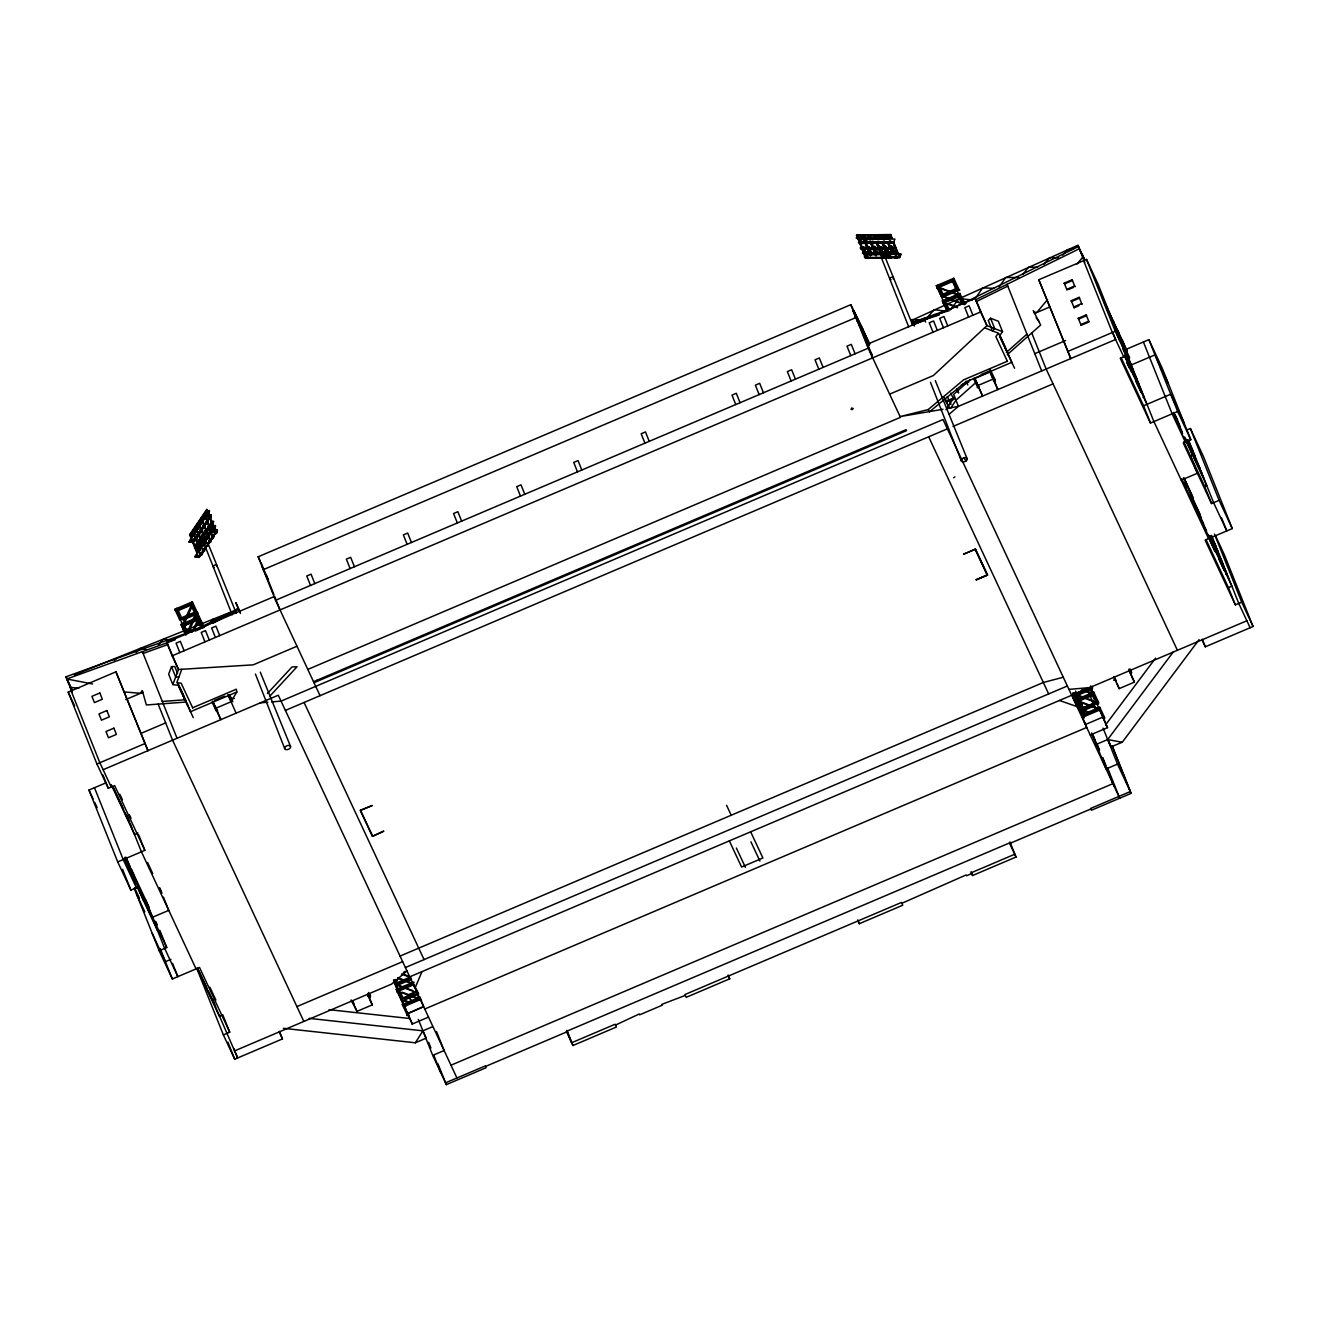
<?xml version="1.0" encoding="UTF-8"?>
<svg xmlns="http://www.w3.org/2000/svg" width="1319" height="1319" viewBox="0 0 1319 1319"><rect width="100%" height="100%" fill="white"/><g stroke="black" fill="none" stroke-linecap="round" stroke-linejoin="round"><path stroke-width="1.5" d="M192.327 601.86L197.339 612.61L196.712 614.126L192.277 604.613L192.327 601.86L174.817 609.296L179.846 620.045M185.056 633.417L180.884 624.448L198.378 617.012L198.345 619.765L202.038 627.696M419.772 999.868L419.805 997.098L402.311 1004.55L407.324 1015.3L408.725 1015.96M959.853 293.428L959.803 296.181L944.322 302.776L942.343 300.88L959.853 293.428L964.865 304.178M1093.731 692.096L1093.682 694.849L1098.133 704.362L1098.743 702.846L1093.731 692.096L1076.238 699.532L1081.25 710.281M1083.954 718.261L1082.289 714.684L1099.782 707.231L1099.749 709.985L1107.515 727.643L1090.269 734.98M745.367 867.275L736.365 848.018M856.41 238.112L859.329 237.041L859.559 239.382L856.41 238.112L858.735 236.167M859.444 239.201L859.361 236.299L860.911 238.97L856.707 238.096L858.24 236.464M857.944 236.348L857.828 238.887M858.224 236.777L856.707 238.096M861.653 241.773L863.038 243.504L858.537 242.63L859.922 241.295M858.883 241.822L861.587 243.735L861.538 241.905M859.427 236.76C857.366 235.293 862.659 240.355 859.675 236.546M864.044 248.368L863.121 246.983L864.654 248.467L863.45 249.637L863.368 246.719L864.918 249.406L861.703 249.456L860.45 247.593L862.741 246.604L860.45 247.593M863.582 249.802L863.335 247.477L861.851 249.324L860.73 248.533L862.263 246.9M863.088 238.821L861.686 237.09L863.533 236.233L861.966 238.03L864.126 236.299M860.73 248.533L862.296 246.735L860.417 248.533M862.774 242.581L861.868 241.591M862.511 253.067L864.39 251.269L862.511 253.067L867.012 253.924L865.544 251.286L865.66 254.336M863.203 236.266L861.653 238.03M863.797 253.973L864.802 251.88L863.929 253.842L862.84 252.242M863.83 241.624L866.946 243.834L868.331 242.498M863.896 236.381L865.742 238.277L864.819 236.892M864.67 236.695L863.945 236.249L865.858 238.772L864.687 239.135L864.918 236.48M864.341 251.418L862.807 253.05M865.759 258.277L864.506 256.43L866.797 255.424L864.769 257.353L868.974 258.227M865.858 238.772L865 236.678L866.154 238.904L862.956 238.953M865.709 247.527L868.71 246.686L870.177 249.324L865.676 248.45L868.001 246.521L865.973 248.45L869.864 249.209L868.463 246.801M865.66 251.929L866.698 252.885L865.775 251.5L865.544 254.155L866.715 253.809L865.297 251.401M864.473 257.37L866.352 255.573L864.769 257.353M866.715 253.809L865.858 251.715L867.012 253.924M869.913 236.76L869.04 238.739L867.918 237.931L869.501 236.15L868.908 238.854L867.622 237.948L869.946 236.002M865.676 248.45L867.539 246.653L865.973 248.45M865.923 241.657L865.083 243.471L868.034 242.498L866.913 241.707L866.946 243.834M870.556 251.319L871.991 252.918L870.458 251.434L871.958 252.803L870.804 254.089L871.134 251.797L872.255 253.858L867.754 252.984L870.705 251.171L873.112 254.369L872.337 254.039M869.056 253.907L870.062 251.814L869.188 253.776L868.1 252.176M869.155 236.183L867.622 237.948M869.864 249.209L869.056 246.95L870.177 249.324M869.848 236.447L872.156 237.882L870.738 237.09M868.067 252.984L869.93 251.039L871.991 252.918M869.617 251.5L867.754 252.984M871.826 238.69L870.771 236.81M871.958 253.726L871.15 251.484L870.919 254.27M871.628 248.368L873.953 246.439L874.645 247.032L871.628 248.368L876.129 249.242L874.332 246.818M872.931 249.291L873.92 247.197L873.063 249.159L871.974 247.56L874.101 246.653M873.326 236.925L873.293 237.865C873.706 234.881 878.256 238.343 876.245 236.052L874.711 238.657M874.579 246.554C877.25 251.154 873.607 243.751 874.662 249.472L875.832 249.126C875.239 246.208 873.442 246.257 871.941 248.368M873.64 237.041L875.618 235.92M872.634 241.575L872.799 243.57L873.854 242.712M876.508 251.237L878.223 253.776L873.722 252.902L876.047 250.973L877.811 253.149L876.756 251.121L873.755 251.962M869.749 242.465L871.183 243.257L872.007 241.459L871.051 243.388L872.914 243.751L874.299 242.399M876.756 254.006L877.086 251.698L877.926 253.644L874.019 252.902L876.195 251.171M873.722 252.902L875.602 251.105L874.019 252.902M875.832 249.126L874.431 246.702L875.865 248.302M877.498 238.607L876.41 237.008M877.926 253.644L877.102 251.385L879.081 254.27L878.306 253.957M880.465 247.164L881.817 249.159L877.3 248.285L879.641 246.356L877.613 248.285L881.504 249.044L879.592 246.521M877.3 248.285L879.179 246.488L877.613 248.285M879.015 236.843L878.965 237.783L880.35 236.431C884.192 238.343 881.521 233.991 879.311 236.958L881.224 236.76L880.4 238.574M882.427 253.924C881.158 248.285 884.241 254.996 881.982 251.698L883.038 251.467L884.752 254.188L879.394 252.819L881.719 250.89L883.598 253.561L879.707 252.819L880.894 251.649M879.658 242.333L878.767 241.361M878.306 241.492L878.47 243.487L879.971 242.317M880.317 246.95L881.537 248.219M881.817 249.159L880.696 246.785L881.504 249.044M879.707 252.819L881.273 251.022L879.394 252.819M883.169 238.525L881.438 236.052M883.895 253.693L882.774 251.319L883.944 252.753M886.005 246.867L883.285 248.203L887.489 249.077L886.352 247.016L886.137 249.489L882.988 248.203L885.214 246.719M883.598 253.561L882.197 251.154L882.559 254.089M885.049 236.76L885.016 237.684L887.934 236.629L888.165 238.97M881.108 242.3L884.142 243.405L885.197 242.548M885.346 236.876L887.341 235.755M886.368 253.644L888 251.682L888.231 254.006L885.115 251.797M887.374 251.55L886.5 253.528L885.412 251.929M881.405 242.3L884.258 243.586L885.643 242.234M884.357 256.397L884.521 258.392L885.89 257.057M885.774 246.538L887.489 249.077M886.582 251.566L887.407 250.808L885.065 252.737M887.242 236.035L889.55 237.618L888.264 236.711M888.066 252.011L886.615 250.973M887.077 256.1L888.462 257.832L891.545 257.914L891.578 256.974M888.083 251.401L889.171 252.984L887.852 251.467M887.802 236.035L889.253 237.634L888.033 236.216L888.05 238.788M889.022 248.12L891.347 246.191L893.227 248.862L892.073 249.225L891.974 246.307L890.407 246.785L893.524 248.994L889.022 248.12L891.199 246.175M890.325 249.027L891.331 246.933L890.457 248.912L889.369 247.312L891.496 246.389M891.166 247.23L890.572 246.356L889.336 248.12M890.028 241.328L890.193 243.323L891.38 242.152M891.149 251.715L893.408 250.874L891.116 252.654L893.293 250.692L894.134 251.302M891.265 256.974L890.374 256.001M887.143 242.218L890.309 243.487L891.693 242.152M892.04 246.785L889.072 247.181M893.227 248.862L891.825 246.455L892.65 247.956M892.65 251.319L894.744 251.731L892.666 250.89L891.43 252.638L893.59 250.923M895.321 253.396L893.804 251.105M893.078 256.958L896.112 258.046L897.167 257.205M894.496 257.733L895.337 255.935L894.364 257.865L897.579 257.815L897.612 256.892M1074.771 697.636L1075.958 700.57M750.923 841.819L759.909 861.076M866.501 338.851L866.418 340.005L862.214 329.486L861.95 330.426M194.074 535.514L194.734 534.047L192.788 532.975L194.635 531.672L192.36 532.975M193.332 536.108L192.244 534.706L192.904 532.48M192.937 535.514L192.145 533.601L192.327 535.415M195.426 531.854L194.915 529.694C194.915 532.662 195.41 526.957 197.718 528.474L194.734 529.644L195.871 532.53L194.849 529.941M196.712 531.606L197.372 530.156L195.525 529.694L195.542 528.589L197.273 527.781M198.427 527.419L197.685 526.067C198.46 523.61 198.295 530.139 197.735 525.226M197.883 525.226L198.575 527.204M198.246 524.929L200.719 524.055C196.943 523.89 197.388 530.436 198.147 524.5L199.416 524.072M196.696 538.35L196.597 535.976L195.773 536.899M196.811 544.071L198.823 544.599L196.547 544.648L198.18 546.28L199.004 543.148L196.449 543.527L198.724 542.224L198.938 544.599L197.322 546.973L196.663 544.087M197.322 546.973L196.877 543.51L199.169 542.917M196.877 546.28L196.383 544.5M197.092 544.137L196.993 543.032L196.465 543.791M201.279 523.214L200.587 521.021L200.818 522.885M200.537 521.846L200.587 521.021M199.35 534.442L199.251 532.085L198.411 533.008M196.943 535.811L197.85 536.833L199.466 534.442L199.697 532.777L197.718 533.206M203.225 521.533L201.279 520.444L203.126 519.158L200.521 521.417M198.18 548.473L198.839 550.617M201.807 539.026L200.818 542.373L199.367 539.389L201.659 539.24L199.087 539.619L201.807 539.026C197.619 538.218 199.136 545.505 199.021 540.609M201.461 540.691L199.449 540.18L201.576 540.691L199.977 543.082L199.004 540.246M198.51 552.397L198.79 551.969M203.39 517.642L203.851 516.075L204.132 519.01M203.917 516.801L205.879 515.267L206.077 517.312L203.983 516.009L205.978 514.938L206.209 517.312L203.818 517.361L205.434 518.994M200.257 530.353L201.708 531.705L202.466 530.024L202.681 528.342L200.719 528.787M201.477 546.709L200.785 544.516L200.999 546.396M202.615 535.811C202.862 533.222 201.51 537.262 204.461 536.272L204.363 533.898L202.087 535.201L202.961 538.663L204.577 536.272L202.45 535.761L203.818 537.954M204.231 516.85L203.703 516.24M200.719 545.357L200.933 544.516M202.335 535.465L204.643 534.822L201.823 535.761L202.961 538.663M201.164 548.49L201.444 548.077M202.78 546.709L201.147 545.077L203.307 542.653M200.702 545.077L201.791 543.791M206.638 512.316L207.726 514.888L208.451 514.278L206.259 512.86L206.423 514.608L206.704 513.009M203.258 527.501L204.56 527.501L205.006 523.775M205.302 531.557L207.314 532.068L207.215 529.694L204.725 531.606L205.83 534.442L207.429 532.068C204.066 529.562 204.478 536.866 205.022 531.854M203.406 527.287L205.203 525.819L205.105 523.445M208.484 514.509L207.182 511.756L209.457 511.145L207.627 515.218L206.407 512.877L209.243 512.827L208.93 510.783C204.692 510.618 208.105 516.867 206.539 512.382M209.111 512.827L207.264 512.366L207.281 511.261L209.457 511.145M205.154 531.557L207.512 530.617L205.088 530.832M204.247 540.098L206.753 538.927L204.033 539.537L205.484 539.158M205.467 531.606L207.215 529.694M205.78 542.29L206.539 540.609L204.33 540.938L204.033 539.537M208.402 519.933L207.413 523.28L206.11 523.297M208.402 517.46L208.979 516.323M208.386 529.315L208.765 529.908C207.479 527.419 207.083 525.143 209.507 529.315L208.682 530.238L207.693 527.336M209.078 516.603L211.089 517.13L211.287 515.68L208.715 516.042L210.991 514.756L210.463 518.812L209.606 519.505L208.682 518.482L208.864 515.877L208.616 517.773M209.457 534.937L206.407 536.421L207.775 538.779L207.034 535.151L209.606 534.723M205.599 547.484L205.253 549.149L203.406 548.704M210.067 525.49L210.298 527.847L208.32 527.402L208.336 526.297M207.33 538.086L206.687 535.943L207.545 536.404M209.16 534.03L206.72 536.685L208.6 537.855M209.49 531.672L210.183 533.865L209.754 531.112L212.474 530.502L210.282 531.722L212.112 532.184L207.627 521.219M210.298 527.847L207.907 527.897L209.523 529.529L209.968 525.803M208.254 544.731L208.056 542.686M210.001 531.376L211.485 533.865M208.6 543.049L207.611 546.412M210.677 523.478L211.815 525.44L213.398 521.928L210.842 522.291L213.546 521.697L211.716 525.753L210.743 522.918M212.474 528.029L212.54 527.188L213.216 529.397M212.178 537.773L213.299 537.773L214.305 534.64M213.381 529.166L212.623 527.814L212.474 529.48L212.293 527.715L214.502 529.15L215.36 526.248L212.804 526.891M214.849 531.31L217.355 530.156L214.651 531.029M215.508 526.017L213.216 526.627L214.519 529.381L215.508 526.017L212.788 526.627L215.36 526.248M217.355 530.156L217.008 531.837L215.063 530.749M206.803 546.214L199.185 557.442L194.998 556.849L214.123 527.831L212.573 527.254M882.51 257.865L865.478 258.112L856.592 235.029L890.655 234.535L891.924 237.7M865.808 257.947L856.592 235.029M1081.052 704.907L1081.349 703.604M862.28 329.948L861.587 329.503M862.164 242.465L861.126 241.509M862.741 242.465L861.703 241.509M864.357 236.48L866.154 238.904M864.604 236.216L866.204 237.964M863.582 247.411L864.506 248.78L863.681 246.983M863.203 247.263L864.621 249.275M864.044 251.302L867.045 253.001M867.424 242.383L866.385 241.443M867.984 242.383L866.946 241.426M867.539 246.653C870.507 248.434 866.929 247.312 868.133 246.735M870.309 236.398L871.15 238.195L870.408 236.282M870.655 239.036L870.952 236.909M866.352 255.573L867.242 256.1M869.303 248.285L868.627 246.637L870.21 248.384M870.705 251.171L871.381 252.819M873.376 242.3L872.337 241.344M875.981 236.315L876.921 237.7M876.327 238.953L876.558 236.315M876.179 248.302L874.893 246.818M876.987 251.352L878.256 252.836M881.224 236.76L882.345 236.579L883.466 238.64M879.179 246.488L877.646 247.477M881.669 236.233L882.592 237.618M882.015 238.871L882.23 236.233L883.169 237.601L881.916 235.969M878.734 249.077L879.608 247.115L878.602 249.209M882.296 236.744L883.516 237.717L882.015 236.002M880.35 249.39L880.334 246.801M880.564 246.735L881.85 248.219M883.631 252.753L881.273 251.022M882.658 251.269L883.483 253.067L881.867 251.088M886.846 236.365C886.549 235.293 891.034 238.937 888.281 236.134M885.676 246.669C889.319 250.725 884.785 243.933 883.285 248.203M884.406 248.994L885.28 247.032L884.274 249.126M887.967 235.87L888.544 237.948L887.703 236.15M886.022 249.307L885.939 246.389L886.615 248.038M884.983 256.958L883.944 256.001M885.56 256.941L884.521 255.985M886.945 250.94L885.379 252.737M887.868 251.072L889.616 252.671L888.017 250.923L888.709 252.572M887.951 251.83L888.726 251.385L889.583 253.611L888.116 253.842L888.099 251.253M892.188 246.983L893.128 248.368L891.726 246.571M892.353 247.082L892.188 249.39M890.655 256.875L889.633 255.919M891.232 256.859L890.193 255.902M892.996 250.857L895.205 252.902L894.381 251.088M894.447 251.616L895.65 252.588L894.068 250.841M1081.794 705.698L1082.091 704.544L1080.789 705.088M190.975 604.976L191.239 603.97L192.59 605.289M197.026 620.128L197.306 619.122M352.536 1002.786L352.816 1001.78M1080.904 705.319L1082.19 704.775M206.275 546.132L198.658 557.36L199.284 556.569L198.625 557.343L189.606 534.706L206.737 509.431L216.316 532.167L207.759 544.813M177.554 673.432L174.767 666.491L171.503 666.623L168.651 674.174L172.822 684.594L178.18 685.319L193.25 717.602M172.822 684.594L178.51 669.491L166.722 642.287L274.616 596.386L280.04 609.939M181.808 669.294L176.762 682.681L181.132 683.16L192.722 707.973M367.737 994.196L369.6 997.576L370.227 996.059L368.545 992.482M958.188 290.559L958.798 289.042L953.785 278.293L936.292 285.728L941.304 296.478M994.542 381.438L995.153 379.921L990.14 369.172M1089.708 687.413L1092.066 689.21L1092.693 687.694M1104.184 719.514L1104.811 717.998L1099.782 707.231M1131.075 674.009L1131.686 672.492L1130.02 668.898M421.981 971.625L415.007 988.129L412.88 982.82L418.7 993.883M1093.253 695.245L1091.357 696.086M866.039 258.112L857.35 235.474L890.276 234.996L891.446 237.931L880.977 238.508M858.521 238.409L868.627 238.69M860.862 239.514L859.675 242.729L893.738 242.234L894.925 239.019L860.862 239.514L859.592 242.498L893.655 242.004L899.723 257.189L884.307 257.386M860.153 242.498L893.26 242.465L860.334 242.943M867.671 235.738L869.254 238.821M868.232 235.738L869.815 238.821M862.692 248.846L895.617 248.368M864.506 253.363L889.022 253.446M873.343 235.656L874.926 238.739M873.903 235.656L875.503 238.739M884.406 257.832L899.542 257.617L900.992 254.204L866.748 254.237L865.858 257.65M865.478 258.112L866.748 254.237M879.015 235.573L881.043 239.201M879.592 235.573L881.174 238.657M884.884 235.062L886.154 239.118M891.265 238.36L890.276 234.996M880.103 238.294L891.743 238.129L890.655 234.535M891.083 237.915L858.158 238.393L891.446 237.931M895.255 248.335L862.329 248.813L895.535 248.137M897.25 253.314L893.078 242.02L897.068 252.869L864.143 253.347L897.431 252.902M900.811 254.616L899.542 256.743L884.488 256.958M192.525 533.041L192.475 535.992L192.162 533.651M194.849 534.047L192.64 534.376M196.416 528.49L195.657 530.172C194.091 530.156 194.552 533.42 195.146 528.919M197.487 530.156L194.816 530.436M195.773 530.172L197.174 528.111L195.014 529.348M200.488 525.737L198.641 525.275L197.883 526.38L198.872 528.111M202.582 523.198L201.131 520.214L203.027 519.472L200.356 521.549L200.537 523.313L200.653 521.12L202.565 522.983M200.834 521.862L200.851 520.444L203.126 519.158M198.526 528.952L198.493 528.54M206.407 512.728L206.902 511.821M194.767 540.032L196.828 538.35L194.981 537.888M202.335 530.024L200.488 529.562L202.466 530.024L200.851 532.414L199.647 530.353M196.399 544.763L196.564 546.528L196.449 543.527M198.757 540.592L201.362 538.333M202.236 535.036L201.972 536.932L202.73 535.811M200.504 539.026L199.746 540.708L198.872 540.246L199.054 542.06M206.671 533.75L204.94 530.996M199.812 547.253L197.916 548.935L198.361 550.287M200.834 544.632L201.164 546.956L200.554 545.044L202.45 543.362M210.76 523.28C210.298 527.303 211.238 518.07 211.716 525.753M204.692 540.609L206.308 538.234M209.886 530.947L209.441 532.513M212.458 527.6L215.063 525.325M213.084 528.029L213.381 526.677M214.206 526.034L197.57 552.265L192.871 541.763M200.669 554.738L202.73 553.057L200.884 552.595M203.324 550.847L205.385 549.149L203.522 548.704M211.881 536.635L212.474 538.696L214.09 536.305L212.244 535.86L213.332 537.987M214.42 531.425L214.601 533.189L214.42 531.425L216.349 533.288L215.063 533.519M214.997 531.31L216.365 533.503L217.124 531.821L215.162 531.376M210.463 542.208L211.238 540.526L209.375 540.065L210.463 542.208L209.177 542.208M215.277 531.376L214.519 532.48L215.508 534.211M215.294 531.837L216.91 529.463M216.349 533.288L217.008 531.837M182.863 624.002L191.601 604.745M183.209 625.948L181.857 624.645L181.593 625.651L183.209 625.948L191.816 607.004M186.985 632.84L195.723 613.582M188.122 633.071L192.805 622.733M194.371 619.287L195.937 615.858M192.096 632.147L197.652 619.897M193.959 630.762L198.658 620.425M867.094 254.864L900.992 254.204M859.972 243.421L860.796 241.608M865.215 243.339L866.055 241.542M867.094 249.242L867.968 247.28L866.962 249.373M877.696 241.377L876.855 243.174L875.437 242.383M875.14 253.693L876.014 251.715L875.008 253.809M886.434 238.475L887.308 236.513L886.302 238.607M880.828 253.611L881.686 251.632L880.696 253.726M889.402 241.196L888.577 243.009L887.489 242.317M888.462 257.832L889.286 256.018M892.534 253.429L893.243 251.748M857.696 239.019L858.702 236.925M859.84 243.553L860.664 241.74M861.703 249.456L862.708 247.362M874.579 238.772L875.585 236.678M877.564 241.492L876.723 243.306L878.586 243.669L878.438 241.657M880.268 238.69L881.273 236.596M888.445 243.141L889.286 241.328M889.171 256.15L888.33 257.947L890.193 258.31L890.028 256.315M396.508 981.468L398.289 977.841M192.623 707.792L236.348 689.194L236.843 691.997L230.841 701.856L215.591 708.336L212.705 701.131L220.867 719.63L215.591 708.336M283.371 1028.309L415.353 1042.785L422.904 1030.831L432.368 1026.809M945.987 409.731L954.544 396.673M950.57 408.28L955.962 400.218L975.368 382.988M399.179 989.893L398.239 991.294L399.245 991.756M413.902 982.589L412.946 983.99L397.843 978.286M419.953 997.741L419.013 999.126L398.239 991.294L396.244 989.398L413.754 981.963M939.21 286.223L938.271 287.624L936.292 285.728M945.278 301.375L944.322 302.776L957.561 307.756M959.045 295.456L960.001 294.071L960.067 295.918M963.183 304.31L964.123 302.908L964.189 304.771M1077.194 693.662L1076.255 695.047L1081.91 697.19M1079.156 700.026L1078.217 701.428L1076.238 699.532M1083.245 708.814L1082.305 710.199L1089.857 713.051M1097.969 701.494L1097.029 702.895L1085.702 698.625M191.585 537.295L208.138 512.877L191.239 537.674L190.595 534.805L207.149 510.387L190.068 534.739L197.372 552.908M190.117 534.772L207.248 509.513M191.156 537.46L207.71 513.025M206.143 516.636L209.82 517.147L192.689 542.406L189.013 541.895L208.517 512.679M189.013 541.895L207.808 513.256M209.721 516.916L192.59 542.175L188.93 541.664M193.201 542.488L210.331 517.213M195.327 547.88L211.881 523.462M195.558 548.374L212.689 523.115M197.141 552.414L213.694 527.996M194.998 556.849L214.502 527.649M198.773 556.486L194.816 556.404M199.581 555.299L202.005 552.562M202.681 548.753L203.011 551.095L203.126 548.902M211.337 537.971L212.623 536.075M214.601 533.189L214.585 532.002M207.231 544.731L215.788 532.101L206.737 509.431M976.291 297.154L982.639 287.888L994.18 288.35M383.631 831.283L372.387 836.361L360.252 810.311L372.271 805.497L360.697 810.377M383.648 831.151L372.387 836.361M975.483 549.133L963.612 554.194L975.483 549.133L987.585 575.035L976.159 579.882L987.14 574.969L975.252 549.479M976.109 579.684L987.585 575.035M124.101 691.931L140.556 693.299L142.353 690.727L146.36 704.973L185.633 702.071M999.11 286.932L1005.672 277.518L1018.647 277.452M991.756 329.14L988.277 320.451L990.569 318.225L998.351 321.259L1002.522 331.679L999.505 335.966L1014.575 368.248M140.556 693.299L142.37 690.777M1105.553 724.939L1155.559 658.132M1173.531 651.586L1107.663 739.563L1096.32 744.394M1122.238 742.267L1107.663 739.563L1111.06 746.834L1122.238 742.267L1199.086 639.633M209.375 623.788L212.837 619.238L216.794 619.435M950.307 309.949L958.979 298.523M854.794 314.928L855.404 314.136L854.448 314.004M1022.786 274.533L1028.523 267.229L1037.756 267.163M1047.55 299.578L1036.8 312.504L1033.799 312.042M1076.996 264.08L1082.701 257.221L1084.432 260.948M1062.768 255.111L1067.45 249.72L1073.435 249.093M1043.791 264.443L1049.644 257.733L1058.646 257.782M210.842 522.291L212.26 521.697M202.483 543.576L201.18 543.791M198.427 548.11L200.966 547.467L198.542 547.682M214.634 530.749L216.052 530.156M194.932 620.408L182.929 626.492M926.202 318.736L934.231 309.668L947.207 311.333M158.362 644.793L163.605 638.99L170.827 640.292M866.369 339.329L867.012 338.62L866.105 338.587M866.303 340.483L862.049 327.442L850.788 304.705L258.145 556.783L275.539 600.293L320.055 695.674M267.427 693.497L292.027 666.952L297.006 666.804L269.851 696.135M862.082 329.948L862.725 329.255L861.818 329.239M861.818 330.904L862.461 330.212L861.571 330.179M136.22 652.41L140.177 648.387L145.717 649.344M114.308 660.374L117.045 657.967M209.309 511.376L207.281 511.261M198.015 524.929L200.175 523.692L198.279 524.434L198.097 525.786L199.73 527.419M209.77 531.376L212.31 530.733L210.034 530.881L212.013 529.809M199.004 547.896L201.115 547.237L198.839 547.847L200.142 550.6M992.449 330.888L994.74 328.645L990.569 318.225M954.874 476.851L953.686 477.791M1114.522 324.49L1113.401 320.995M179.483 619.551L181.264 617.886L181.973 619.402M936.869 286.388L938.666 284.723L939.375 286.239L950.339 281.689M403.614 1006.018L405.395 1004.353L406.12 1005.869M417.233 1000.198L419.03 998.532L419.739 1000.049M1096.831 709.408L1098.628 707.726M965.244 303.931L966.217 303.024M857.301 321.209L857.977 320.583L857.103 320.632M858.405 322.331L859.065 321.721L858.191 321.754M970.059 379.839L953.637 394.414L958.418 406.351L949.169 414.265M1006.364 352.404L1026.957 334.119M1007.271 354.663L1040.675 325.018L1033.222 310.592M858.537 242.63L860.07 241.311M882.988 248.203L884.851 246.719M942.97 409.286L900.119 416.59L928.197 409.582L963.612 379.839L1007.337 361.241M208.155 511.162L209.012 510.453M203.67 518.68C204.626 514.492 201.082 517.971 205.418 518.763M205.121 515.647L205.978 514.938M208.748 516.323L211.287 515.68M199.433 524.286L200.274 523.363M210.133 515.449L210.991 514.756M197.504 525.753L199.713 527.188M193.778 532.381L194.635 531.672M207.396 523.066L206.275 523.066M210.859 522.571L213.101 521.005M207.825 527.056L210.364 526.396M208.039 527.6C207.165 531.656 207.314 525.424 208.682 530.238M197.553 535.91L198.691 535.91L197.24 534.558M204.973 531.26L207.116 530.024M205.533 533.536L206.654 533.519L205.22 532.167L205.83 534.442M202.071 536.619C202.038 540.675 200.801 533.272 203.802 537.723L203.06 538.333L202.17 536.058M204.363 533.898L202.252 535.267M212.293 527.715L214.964 525.654M199.12 539.9L201.263 538.647M209.721 533.552C211.221 531.986 207.429 530.485 210.628 534.558M199.977 543.082L199.532 539.455M210.348 531.161L209.639 532.843L211.469 533.634M197.866 542.917L198.724 542.224M206.918 535.58L209.078 534.343M197.042 546.05L196.119 544.483M204.115 540.378L204.165 542.538M216.811 529.776L214.882 531.029M205.748 542.06L204.148 540.658M201.065 544.219L203.225 542.983M200.966 544.928L201.213 544.104M202.747 546.478L200.554 545.044M213.299 537.773L211.864 536.421L212.573 538.366M198.394 547.847L198.575 547.995M200.669 546.544L198.559 547.896M198.246 548.704L200.109 550.369M209.325 541.977L210.446 541.977L209.259 540.065L211.106 540.526L211.452 538.844L209.49 539.273M203.472 550.617L204.593 550.617L202.697 549.446L203.769 551.54M200.488 552.809L201.213 555.118L201.955 554.508L200.504 553.156M862.708 246.752L860.763 247.725M885.28 246.439L883.318 247.395M871.661 247.428L873.953 246.439M864.506 256.43L866.797 255.424M877.349 247.345L879.641 246.356M883.021 247.263L885.313 246.274M881.57 250.874L879.427 251.88M886.45 251.401L887.407 250.808M866.006 247.642L868.116 247.131M864.802 256.546L866.303 255.721M213.282 623.112L238.574 609.46L235.821 602.569L240.157 611.884M203.818 626.904L230.99 612.445M234.601 610.532L238.228 608.603L240.47 613.401M203.983 516.009L206.423 515.63M209.16 516.042L211.436 515.449M208.237 526.776L210.512 526.182M207.644 535.151L207.001 536.437L208.633 538.07L209.391 536.388L207.248 535.877L209.259 536.388M865.907 257.469L882.691 257.436M238.228 608.603L203.456 625.849L204.099 627.465M965.145 302.315L1078.431 246.571L1084.515 259.612M975.483 299.842L1079.305 248.747L1084.531 259.925M976.208 301.655L1007.765 286.124M863.516 236.546L861.686 237.09M869.485 236.464L872.123 238.805M862.28 247.049L864.967 248.467M879.773 246.571L880.927 247.378L879.559 247.263M874.052 252.094L876.64 251.847L876.871 254.171M881.257 251.335L882.774 251.616M201.296 520.28L203.027 519.472M958.583 298.918L911.808 320.303L911.924 319.429L913.737 324.441L924.883 320.286M962.326 297.253L1078.019 245.186L1079.42 248.681M938.881 287.591L936.968 288.416L938.848 287.657M953.324 281.442L951.411 282.282L953.291 281.508L958.682 294.153M415.353 1042.785L426.301 1038.102L422.904 1030.831L309.19 1018.367M854.959 316.89L855.174 316.082M263.289 569.66L855.932 317.566M176.515 610.136L191.766 603.657M190.694 604.481L177.933 609.906L181.593 617.754L194.355 612.329L192.145 607.614M953.225 280.073L937.99 286.569L940.183 291.252M174.817 609.296L176.795 611.192L192.277 604.613M943.069 294.17L955.813 288.762M180.901 619.501L194.437 613.747M942.36 295.934L955.912 290.164M182.929 619.996L194.783 614.951M944.437 296.412L956.473 291.285M182.583 625.288L197.817 618.792M944.041 301.705L959.292 295.225M947.289 300.699L958.221 296.05M196.613 620.491L182.863 626.344L180.884 624.448M188.007 632.543L199.878 627.498M200.406 627.481L187.661 632.906L184 625.058M961.617 303.931L949.119 309.322L946.927 304.623M1002.522 331.679L986.958 325.612L975.17 298.407L867.259 344.308L872.271 355.042M195.426 631.059L200.504 628.883M275.539 600.293L868.182 348.216L900.448 417.348L307.805 669.425M105.405 783.074L88.967 790.048L117.704 861.901L144.859 850.343L114.654 785.596L108.29 788.3L96.93 763.981L68.209 692.129L115.94 671.833L147.942 750.659L115.94 671.833M1038.795 279.727L1070.781 358.57L1038.795 279.727L1086.543 259.431L1097.886 283.75L1126.624 355.586L1120.26 358.306L1150.481 423.053L1177.636 411.495L1190.81 439.722L1183.242 442.937L1211.551 503.578L1219.119 500.363L1232.276 528.589L1205.121 540.13L1235.342 604.877L1241.707 602.173L1253.05 626.509L1205.302 646.805L1202.054 639.83M166.722 642.287L172.146 655.84L980.594 311.96L986.958 325.612L933.374 375.536L889.616 394.15M1064.219 283.123L1072.116 279.76L1072.479 280.535L1064.581 283.898L1064.219 283.123L1067.071 290.147M1066.725 289.372L1074.622 286.009L1074.985 286.784L1072.116 279.76M1068.654 289.471L1073.402 287.46M125.75 699.581L142.963 692.277M1034.393 313.543L1049.759 306.997M1071.242 300.716L1079.156 297.352L1079.519 298.11L1071.605 301.474L1071.242 300.716L1074.111 307.739L1078.86 305.711M296.973 646.228L253.232 664.842L178.51 669.491L172.146 655.84M1078.283 318.291L1086.196 314.928L1086.559 315.703L1078.645 319.066L1078.283 318.291L1081.151 325.331L1089.049 321.968L1086.196 314.928M1088.686 321.193L1080.789 324.556L1081.151 325.331M214.403 700.422L224.56 696.102M981.122 374.563L989.58 370.969L993.949 380.334M236.843 691.997L190.497 711.716L187.018 703.027M994.988 382.378L990.107 371.925L974.626 378.504L982.622 396.063L974.856 378.405L977.742 385.61L992.976 379.13L997.856 389.583L992.861 377.069M141.265 733.282L165.666 722.894M1034.772 353.657L1065.521 340.582M96.93 763.981L144.678 743.669M1067.533 351.579L1115.264 331.267L1133.268 369.947L1132.23 370.392M103.113 769.719L278.293 695.212L456.935 1077.986M313.543 681.725L906.054 429.697L906.499 430.67L314.004 682.698M1184.396 478.236L1208.567 538.68L1153.911 421.585L1125.173 349.749L1148.898 339.659L1162.072 367.869L1190.81 439.722M285.399 710.413L947.355 428.856M953.01 426.433L1053.073 383.878M1130.235 365.396L1154.999 354.877L1168.156 383.087M1135.659 378.949L1136.698 378.52L1122.881 348.925M963.727 457.874L966.069 460.892M1137.654 383.944L1138.693 383.499L1125.734 355.751M1143.078 397.497L1144.101 397.052L1125.107 356.361M137.951 833.064L134.522 834.531L111.208 784.574M1121.117 357.663L1143.573 405.774L1170.728 394.216L1183.901 422.443M149.014 907.076L131.521 869.617L129.46 870.507L135.296 882.988M1186.704 430.076L1190.381 428.51L1203.538 456.737L1232.276 528.589M117.704 861.901L130.878 890.127L138.446 886.896L166.738 947.553L159.17 950.768L134.241 888.429M1187.578 440.579L1192.97 451.114L1187.974 440.414M1181.23 480.132L1197.405 473.257L1190.48 455.978L1192.541 455.104L1186.243 439.326L1200.389 469.646L1186.737 439.689M1187.908 487.041L1186.869 487.469L1184.874 482.49L1185.913 482.045L1192.821 496.851M1183.819 441.7L1204.643 486.299L1206.704 485.425L1184.231 437.265M1190.299 496.043L1191.337 495.598L1199.96 514.097M1195.723 509.596L1196.745 509.15L1203.653 523.956M170.909 959.375L165.436 961.699L152.262 933.489M159.17 950.768L172.344 978.978L199.515 967.437L229.72 1032.183L223.373 1034.887L196.894 968.723M1215.096 547.237L1216.134 546.791L1210.941 535.695M1225.945 574.342L1226.967 573.913L1209.704 536.899M1205.978 539.504L1228.434 587.598L1231.864 586.147L1181.692 478.649M400.053 956.094L1043.329 682.484L1063.262 677.241M296.907 1006.595L402.641 961.633M405.395 967.536L1067.351 685.979M234.386 1050.979L391.562 984.122L406.977 970.932L403.4 972.35M1076.947 692.838L1087.878 688.188M409.731 976.835L1246.867 620.754M409.714 977.28L396.97 982.704L395.502 979.572M1076.238 694.585L1089.791 688.831M396.261 984.452L409.813 978.698M1078.315 695.064L1090.351 689.936M398.338 984.93L410.374 979.819M1077.936 700.373L1093.171 693.876M223.373 1034.887L234.716 1059.206L282.464 1038.91L279.447 1031.343M1081.168 699.367L1090.269 695.492M397.942 990.239L413.193 983.743M401.19 989.234L412.122 984.584M412.023 985.441L398.239 991.294L393.689 979.935M352.124 1000.907L357.004 1011.36L372.255 1004.88L369.369 997.675M1113.879 677.323L1119.155 688.633L1134.389 682.137L1128.817 669.178M411.512 1002.341L408.461 994.724L414.974 991.954M1081.827 708.319L1086.708 706.242M1089.972 704.857L1093.22 703.472M1095.759 702.565L1083.014 707.99L1080.08 701.708M413.952 993.207L403.02 997.856L400.828 993.141M1084.004 709.012L1097.54 703.258M404.01 998.879L415.864 993.85M1084.366 710.216L1094.688 705.83M404.389 1000.082L416.425 994.955M1083.987 715.508L1099.238 709.028M404.01 1005.375L419.244 998.895M402.311 1004.55L404.29 1006.446L420.777 999.423L423.663 1006.628L407.406 1013.536M1102.635 717.19L1085.389 724.527L1082.52 717.322L1099.749 709.985L1107.515 727.643M424.751 1009.019L1086.708 727.461L1084.432 721.773M412.286 1024.006L428.543 1017.097M418.354 1019.455L432.714 1055.381L444.124 1050.534L436.54 1031.573M1131.125 793.362L1112.181 745.977L1130.301 791.565L1090.582 808.465L1091.423 810.245L1131.125 793.362L1117.49 764.113L1106.08 768.961L1091.67 732.952M450.966 1065.208L1112.923 783.651L1102.453 757.436M445.525 1082.833L485.244 1065.95L486.084 1067.73L446.366 1084.63L432.714 1055.381M485.491 1066.461L566.626 1031.953M1009.694 843.5L1090.829 808.992M1014.723 854.267L971.262 872.749L972.565 875.519L1016.009 857.053L1009.942 841.885M615.495 1025.094L639.253 1013.981L639.649 1014.822L662.319 1005.177L661.924 1004.336L685.336 995.383M901.817 903.301L966.135 874.942L966.53 875.783L971.658 873.59M1016.009 857.053L1009.447 842.973L566.379 1031.425L572.957 1045.505L616.402 1027.023L615.099 1024.253L571.655 1042.735L567.104 1031.359M728.17 975.038L729.687 978.83L686.243 997.312L684.94 994.542L901.438 902.46L902.724 905.23L859.279 923.712L857.977 920.942M957.479 297.435L959.342 296.66M943.036 303.568L944.915 302.793M977.28 387.654L979.16 386.879M1113.813 680.208L1115.693 679.433M1076.914 702.236L1078.794 701.461M396.937 992.102L398.833 991.261L394.266 979.968M406.944 1015.581L408.824 1014.806M74.293 674.866L231.798 611.67M72.298 692.656L65.95 676.795L184.413 633.961M72.034 690.15L66.824 678.972L175.279 639.748M143.111 653.466L168.271 644.364M913.407 323.963L912.764 322.331L946.102 310.41M961.37 384.818L968.773 382.164M949.119 400.251L954.676 398.272M207.94 526.611L209.21 526.182M205.451 538.927L203.72 540.938L203.785 540.098L204.445 542.125L203.851 540.889M195.163 529.133L196.432 528.705M207.957 526.842L209.243 526.413M911.577 322.825L946.564 311.416M953.588 398.437L945.822 400.976L946.152 401.833L953.95 399.344M911.924 323.699L939.21 314.977M856.443 237.173L857.779 236.76M856.74 237.288L857.911 236.942M859.296 237.206L860.054 236.76L860.911 238.97M864.572 236.975L864.819 239.3M867.655 237.008L869.122 236.777M870.507 237.041L871.265 236.596L869.913 236.167M876.179 236.958L877.794 238.723M879.311 236.958L880.465 236.612M887.901 236.793L889.517 238.558M863.302 247.642L862.593 246.587M868.446 247.197L868.71 249.555M874.513 247.477L876.129 249.242M864.984 251.335L866.138 252.143L864.011 251.896M865.775 251.5L864.802 251.286M867.803 252.044L872.304 252.918M891.908 247.214L893.524 248.994M888 251.682L889.27 253.479M867.506 258.458L868.677 258.112M872.749 258.392L873.92 258.029M874.217 258.161L871.018 258.211M879.888 257.947L877.102 257.996M880.185 258.079L876.657 257.502M884.389 258.227L885.56 257.865L884.686 256.084L912.83 325.447M213.546 521.697C209.836 523.049 210.991 523 210.809 524.731M203.571 524.583L205.55 524.138M207.66 530.386L205.22 530.766M204.808 534.591L202.368 534.97M195.08 537.097L197.042 536.668M204.313 516.29L206.275 515.861M203.423 524.797L205.385 524.368M195.591 529.133L197.553 528.705M200.57 529.001L202.153 527.979M192.953 533.024L194.915 532.596M197.57 533.437L199.532 532.991M194.932 537.328L196.515 536.289M212.194 535.3L214.156 534.854M204.643 539.586L206.209 538.548M946.828 408.56L958.418 406.351L1115.61 339.494L1112.84 332.586M948.658 309.157L950.834 308.943M260.305 702.862L267.856 702.219M271.632 701.906L281.062 701.114L943.019 419.541L1118.891 796.412M1068.934 689.375L1089.675 687.628M162.303 701.461L184.726 699.795M230.347 698.757L234.271 698.46M954.494 279.809L951.988 279.958L953.785 278.293L953.752 281.046L938.271 287.624L957.165 294.747M178.939 676.911L175.674 677.043L171.503 666.623M856.41 235.442L890.473 234.963M857.169 235.887L890.094 235.425M857.68 238.624L868.182 238.475M859.493 243.158L893.557 242.663L899.542 257.617M861.851 249.044L895.914 248.549M864.423 253.149L897.349 252.671M195.575 612.824L197.817 612.824M199.202 617.836L196.96 617.836L197.669 619.468M181.132 618.957L183.374 618.974M911.94 319.693L919.327 320.006M866.022 339.741L866.929 339.774M1092.099 694.717L1093.682 694.849L1078.217 701.428L1075.183 693.86L1077.557 699.301M78.827 688.155L70.204 687.446L71.853 690.958M329.008 1009.662L410.225 1018.565M962.788 298.951L972.268 300.023M187.644 629.344L193.629 630.103M204.445 514.377L206.028 519.587M209.441 517.345L193.58 542.29M201.576 518.598L203.159 523.791M211.98 523.676L195.756 547.731M198.724 522.802L199.614 526.248M196.152 526.594L197.322 530.65M195.871 527.023L197.454 532.216M216.316 532.167L212.128 531.59L215.607 531.656L206.621 510.305M193.019 531.227L194.602 536.421M189.606 534.706L190.595 534.805M875.42 236.975L876.294 237.14M869.749 237.057L870.54 236.892M858.537 237.206L859.774 236.909L860.615 238.854L859.197 236.447M865.956 240.602L866.83 240.783M890.523 246.95L892.139 247.263M885.148 246.257L887.522 248.137M884.373 246.867L886.236 247.23M879.476 246.34L880.548 247.312L878.685 246.95M885.989 247.477L884.521 246.455L885.247 247.181M873.805 246.422L874.678 246.587M893.293 250.692L894.167 250.874M873.013 247.032L874.876 247.395M867.045 247.115L868.924 247.477M887.242 250.791L888.116 250.956M869.254 251.814L870.672 251.335M865.759 252.077L863.896 251.715L864.637 252.176M866.632 255.424L867.506 255.589M865.858 256.018L867.721 256.381M865.973 256.199L867.589 256.513M198.641 525.275L200.373 525.737M66.824 678.972L92.61 683.984M203.34 521.516L201.378 521.071M215.277 527.699L213.15 527.188L215.162 527.699M203.472 525.358L205.203 525.819M212.244 532.184L210.282 531.722M212.112 535.86L213.958 536.305M197.619 533.997L199.466 534.442M200.768 552.595L202.615 553.057L202.516 550.683M957.726 289.24L959.441 289.784M210.496 523.264L212.573 525.061M212.59 527.303L213.2 529.216L212.722 527.6M209.573 532.464L210.727 534.244M204.725 531.606L205.352 533.585L204.742 531.672M205.22 532.167L205.187 531.26M204.461 532.085L205.912 534.129M199.647 531.821L199.927 530.205L200.554 531.491M194.965 531.524L195.245 529.908M207.165 536.503L207.017 538.333L206.687 535.992M206.72 536.685L207.874 538.449L206.737 536.503M201.889 535.877L202.054 537.641L201.889 535.877L202.862 536.289M206.852 537.756L206.638 535.877L206.572 536.718M199.515 542.389L198.757 540.757L200.801 542.158M198.905 540.988L200.059 542.752L198.971 540.18L199.383 541.021M194.289 539.702L194.569 538.103M1059.437 700.488L1076.947 706.555L1072.512 695.443L1077.508 704.956M938.93 287.311L958.286 294.615M944.816 296.824L958.897 302.133M961.287 303.584L942.393 296.462L943.349 295.077L943.415 296.923M948.509 303.782L955.55 306.437M1085.125 690.612L1092.165 693.266M1081.596 689.837L1091.044 693.398M1078.662 695.41L1083.938 697.405M1087.466 698.724L1094.506 701.378M1080.624 701.774L1096.468 707.759M1080.096 702.137L1097.111 708.55M1082.965 709.886L1088.241 711.881M403.185 974.114L408.461 976.109M401.537 974.049L409.104 976.901M398.107 977.824L410.423 982.474M398.684 985.277L412.765 990.585M415.155 992.053L396.261 984.93L397.217 983.529L397.283 985.375M402.41 992.317L416.491 997.626M404.735 1000.429L408.263 1001.748M402.328 1000.066L409.879 1002.918M984.601 327.821L998.401 333.196L995.845 336.609L1007.419 361.422M1090.978 687.743L1091.984 688.205L1091.918 686.342M979.061 388.017L977.659 387.357L973.471 378.405M1114.192 679.928L1115.594 680.588M217.602 711.601L216.184 710.941L212.013 701.972M357.004 1011.36L351.052 999.917M957.808 289.455L959.754 290.378M209.655 531.722L210.529 532.2M211.485 523.379L210.628 522.918L211.271 525.061M200.636 521.071L201.51 521.533M888.132 236.843L889.253 237.634M887.225 248.153L885.89 246.554M859.658 237.123L859.361 236.299L860.944 238.047M877.959 252.836L876.64 251.253M875.239 251.583L877.366 251.55L876.311 251.781L877.25 253.149L876.41 251.352M869.897 248.401L868.578 246.801M864.654 248.467L863.335 246.884M866.748 253.001L865.429 252.011M194.602 538.449L196.053 539.801L195.311 540.411L194.322 538.68M203.11 526.149L204.56 527.501M197.256 534.772L198.707 536.124M194.618 538.663L196.069 540.032M204.61 550.831L202.565 549.479M201.972 554.738L200.537 553.37L201.115 555.431M1082.289 714.684L1084.267 716.58M857.465 320.814L858.554 321.935M892.402 246.933L892.271 247.131M863.797 247.345L864.918 249.406M195.591 611.703L197.735 614.176M1075.034 697.883L1075.644 698.608L1074.161 694.915M1081.036 704.989L1081.86 705.962M1036.107 317.797L1039.471 322.034M1080.789 704.231L1081.646 705.434M893.573 248.054L892.419 246.62L893.26 248.054M894.463 251.302L895.354 252.588L894.035 250.989M876.64 236.513L877.531 237.799M870.969 236.596L871.843 237.882M213.398 521.928L211.436 522.357M211.007 522.439L211.815 525.44M207.957 519.241L208.237 520.148M215.211 533.288L214.618 532.167M200.9 544.813L200.933 545.67M192.525 533.123L192.211 533.832M199.004 543.148L197.042 543.576M202.714 549.265L203.851 551.21M199.927 553.386L201.213 555.118M202.813 526.149L203.802 527.88M208.715 540.856L209.705 542.587M197.982 526.067L198.971 527.798M196.96 534.789L197.949 536.503M205.566 522.258L206.555 523.989M211.485 536.965L212.474 538.696M202.714 526.462L203.703 528.194M208.633 541.169L209.622 542.9M199.861 530.683L200.851 532.414M196.861 535.102L197.85 536.833M194.223 538.993L195.212 540.724M961.815 297.715L964.255 302.002M209.589 532.282L210.331 533.651M200.686 521.632L201.444 522.983M928.197 409.582L929.433 411.858L965.475 382.065L1011.821 362.346L999.439 334.334M1074.837 701.246L1080.657 712.326M258.145 556.783L260.437 561.333M261.211 562.85L273.857 594.49M890.787 241.311L891.66 243.092M896.706 256.034L897.579 257.815M884.736 241.393L885.61 243.174M890.655 256.117L891.545 257.914M879.064 241.476L879.938 243.257M884.983 256.199L885.857 257.996M873.376 241.558L874.25 243.339M867.424 241.641L868.298 243.421M862.164 241.723L863.038 243.504M890.49 241.179L891.347 242.96M896.409 255.919L897.283 257.7M884.439 241.278L885.313 243.059M873.079 241.443L873.953 243.224M867.127 241.525L868.001 243.306M858.85 322.776L853.113 310.954L854.481 314.367M197.339 612.61L203.472 625.651M1187.479 440.051L1194.965 456.094L1192.574 451.279M1175.081 414.727L1177.587 420.069M1173.745 412.567L1179.582 425.064M1180.159 426.812L1173.498 412.534L1185.303 442.046L1172.146 413.836L1143.408 341.984M1186.342 439.87L1201.807 473.191M1175.493 417.529L1182.154 431.791M1184.66 437.15L1203.802 478.17M1178.395 424.767L1182.566 433.687M1215.393 535.547L1224.312 554.656L1253.05 626.509M1104.514 302.447L1127.118 350.87M1104.514 302.76L1127.118 351.184M1107.037 309.371L1129.641 357.795M1125.173 349.749L1129.443 358.883M1117.457 335.372L1120.045 340.912M1121.777 344.622L1131.273 364.967M1183.572 477.742L1193.085 498.137M1211.221 536.981L1218.129 551.787M1210.331 536.305L1221.542 560.344L1220.52 560.789L1222.515 565.785M1193.332 500.593L1201.098 517.246M1209.919 536.141L1223.537 565.34M1124.843 355.075L1142.106 392.073L1141.083 392.501L1135.906 381.405M1198.74 514.146L1206.522 530.799M1208.237 534.492L1228.962 578.893M1132.477 372.848L1134.192 376.542M1215.607 550.979L1217.338 554.672M1124.563 356.212L1147.002 404.306M1127.267 362.906L1131.587 372.156M1210.397 541.037L1214.717 550.287M1219.036 559.536L1224.213 570.649M1126.673 362.346L1129.262 367.902M1209.803 540.477L1214.98 551.573M1123.706 356.839L1112.346 332.52L1083.608 260.667M1250.132 627.745L1238.772 603.426L1211.567 535.382M1074.111 307.739L1073.748 306.964L1081.662 303.601L1082.025 304.376L1079.156 297.352M1177.405 650.3L1046.148 369.04L1031.722 332.965M955.929 285.728L957.396 288.845M953.967 281.639L957.61 289.455M960.529 297.748L962.722 302.43M1130.564 671.355L1131.273 672.888M1129.113 670.843L1134.389 682.137M940.134 287.905L943.761 295.736M942.343 300.88L946.531 309.833M1114.011 676.581L1116.27 681.428M966.052 381.191L967.8 384.917M925.608 322.083L923.877 318.357L924.52 319.989M956.902 389.138L958.649 392.864M956.687 388.907L958.418 392.617M1090.549 685.946L1092.066 689.21M1103.261 716.398L1103.97 717.915M1092.824 696.284L1094.292 699.416M950.785 393.078L953.39 398.635M1094.935 707.132L1096.633 710.793M912.764 322.331L914.496 326.057M947.306 396.607L950.999 404.29M945.476 399.377L948.955 406.829M944.223 397.58L948.988 407.769M1081.085 703.208L1083.443 708.237M1073.979 695.641L1083.427 715.871M1091.819 733.842L1095.166 741.031L1092.231 733.694M1095.842 742.498L1099.452 750.214M928.675 436.803L1048.671 693.926M975.318 549.166L987.304 574.853M856.064 316.296L869.452 345.001M861.01 327.788L869.303 345.562M855.322 316.494L862.873 332.454L858.504 321.523M863.17 333.295L868.397 344.49M750.676 831.811L762.893 857.993L741.575 867.061L729.358 840.879M726.571 805.282L731.204 815.241M728.385 976.06L729.687 978.83M316.857 680.307L317.318 681.296M262.201 566.939L267.79 579.305M360.483 810.344L372.634 835.999M304.079 702.466L424.075 959.589M419.805 997.098L421.486 1000.692M415.897 989.398L417.562 993.125M408.461 994.724L410.868 999.901M396.244 989.398L401.273 1000.148M404.29 1006.446L412.418 1024.319L404.521 1006.348L407.538 1013.866L422.641 1007.056M196.185 610.895L196.894 612.412M198.378 617.012L203.39 627.762M198.213 622.766L199.68 625.898M229.506 694.536L232.853 701.708M228.632 695.492L231.583 701.84M368.133 994.411L369.6 997.576M230.973 701.114L227.956 694.651L236.101 713.15M367.374 994.411L372.255 1004.88M176.861 611.34L178.329 614.456M183.654 628.042L186.573 634.291M215.063 705.698L217.239 710.397M352.668 1001.039L354.135 1004.155M178.114 683.687L186.325 701.279M303.832 1021.434L172.575 740.173L158.148 704.099M279.199 1031.92L282.464 1038.91M65.95 676.795L72.034 689.837M119.831 794.219L122.42 799.776M129.328 814.565L131.043 818.275M209.869 987.156L215.904 1000.099M113.22 787.146L123.574 809.338M125.305 813.048L129.625 822.298L126.888 815.439M198.938 970.833L206.72 987.486M208.435 991.179L214.486 1004.122M112.626 786.586L131.62 827.277M197.487 968.41L215.607 1007.271M68.209 692.129L74.688 706.028M202.73 980.413L197.059 968.261L219.383 1016.372L222.812 1014.905L229.72 1032.183M147.53 862.412L152.724 873.557M159.665 888.429L161.413 892.139M111.208 787.064L99.865 762.745L71.127 690.892M196.069 968.888L141.43 851.81L130.284 823.963M125.734 857.597L129.889 866.517M155.675 921.354L157.34 924.916M125.223 857.235L131.884 871.496M125.321 858.653L131.982 872.931M124.827 858.29L131.488 872.568M142.304 895.749L147.299 906.45M132.889 876.096L124.563 858.257L136.368 887.786L123.211 859.559L94.473 787.723M134.554 879.674L137.061 885.016M152.048 917.134L138.726 888.594L143.623 900.828L145.684 899.954L152.592 917.233L168.75 910.357L163.457 897.118M126.558 863.253L134.06 879.295M137.39 886.434L154.867 923.894M136.962 886.549L157.769 931.148M88.967 790.048L93.088 798.869M94.737 802.397L97.194 807.69M134.554 887.736L139.501 898.321M136.533 894.15L144.76 911.775M862.972 331.399L868.116 342.627M862.049 327.442L869.732 344.308L853.855 310.773L872.683 357.861M266.702 576.584L268.12 579.766M861.785 329.734L868.281 344.473M960.117 298.457L962.425 303.881M952.681 281.738L956.555 290.856M958.732 296.89L961.848 304.178M939.623 289.455L941.931 294.879M946.547 305.711L948.856 311.136M939.013 289.702L941.337 295.176M944.289 303.04L947.405 310.328M976.291 381.867L977.857 385.511M1090.252 687.397L1092.561 692.805M1098.628 707.957L1090.203 687.743M1090.45 689.524L1092 693.167M1075.809 693.53L1078.118 698.955M1081.201 706.176L1082.751 709.787M1081.877 708.682L1084.185 714.107M1078.958 703.522L1081.283 708.979M416.326 992.416L418.634 997.824M399.575 993.125L403.433 1002.16M394.463 981.88L397.58 989.184M398.19 991.558L402.856 1002.506M236.249 613.154L208.204 543.906M260.288 672.179L290.543 746.422A3.116 1.929 -21.8 0 1 286.784 749.687A3.116 1.929 -21.8 0 1 285.596 746.554A3.116 1.929 -21.8 0 1 290.543 746.422M935.336 380.68L967.14 458.765A3.116 1.929 -21.8 0 1 963.134 461.897A3.116 1.929 -21.8 0 1 962.326 458.616A3.116 1.929 -21.8 0 1 967.14 458.765M1190.381 428.51L1219.119 500.363M1221.493 517.691L1226.785 530.914L1213.612 502.704L1188.551 440.068M1148.898 339.659L1177.636 411.495M1204.643 486.299L1211.551 503.578M1214.469 534.113L1241.707 602.173M1228.434 587.598L1235.342 604.877M1122.123 339.675L1123.524 343.171M1117.704 330.212L1119.106 333.691M1086.543 259.431L1115.264 331.267M1143.573 405.774L1150.481 423.053M1082.454 254.666L1083.839 258.145M1078.431 246.571L1084.779 262.432M1202.285 639.253L1205.302 646.805M1007.04 284.31L1041.68 370.936M1003.957 344.21L1008.755 355.767M1001.203 338.307L1006.001 349.881M999.687 335.042L1003.248 343.979M999.159 334.202L1002.028 341.341M975.17 298.407L980.594 311.96M972.911 315.225L969.135 305.81L964.849 307.624L968.608 317.055M1116.995 683.226L1119.155 688.633M959.226 293.857L963.018 303.337M990.107 371.925L992.976 379.13M944.866 302.183L947.141 307.871M937.496 286.751L947.339 311.366M947.751 325.925L943.975 316.511L939.689 318.324L943.464 327.755M1091.275 688.947L1092.775 692.722M1095.05 698.41L1097.326 704.082M1108.784 741.146L1111.06 746.834M1088.752 692.277L1096.27 711.073M1103.113 728.187L1117.49 764.113M934.99 314.384L935.633 315.999M937.331 330.36L933.555 320.946L929.252 322.776L933.028 332.19M1107.597 767.889L1119.732 798.209M1102.75 757.782L1105.784 765.35M1107.301 769.142L1114.126 786.206M1076.32 692.59L1078.596 698.262M1080.113 702.054L1084.663 713.414M1097.326 744.608L1099.485 750.016M1075.612 691.074L1084.713 713.793L1082.915 715.459L1073.831 692.739M1093.533 736.216L1096.468 743.57M1076.832 695.08L1078.348 698.872M1080.607 704.544L1082.883 710.232M1074.243 692.607L1083.987 716.975M1072.875 692.871L1082.915 717.998M1073.006 693.712L1079.832 710.76M1072.957 697.52L1074.276 700.818M886.846 238.574L885.445 235.062L886.714 239.118M888.248 242.086L892.699 253.199M888.165 242.745L891.792 251.797M884.802 235.046L886.286 238.574M887.687 242.086L892.122 253.199M887.605 242.745L891.215 251.814M882.576 242.168L887.753 255.078M882.015 242.168L887.572 255.507M881.916 242.828L886.995 255.523M876.904 242.251L882.065 255.161M876.805 242.91L881.883 255.589M876.327 242.251L881.504 255.177M876.245 242.91L881.323 255.606M881.257 257.386L908.692 326.865M871.232 242.333L876.393 255.243M870.408 241.179L876.212 255.672M870.655 242.333L875.816 255.259M869.848 241.179L875.635 255.688M864.852 240.652L862.741 235.392L870.54 255.754M865.544 242.416L870.721 255.325M864.275 240.668L862.098 235.359L869.963 255.771M864.984 242.416L870.144 255.342M857.35 235.474L866.22 257.683M850.788 304.705L868.182 348.216M855.075 353.789L851.299 344.358L847.012 346.188L850.771 355.619M823.105 367.391L819.33 357.96L815.027 359.79L818.802 369.221M795.423 379.163L791.647 369.732L787.361 371.562L791.12 380.993M971.048 871.744L972.565 875.519M763.454 392.765L759.678 383.334L755.375 385.164L759.15 394.595M740.074 402.707L736.299 393.276L731.996 395.106L735.771 404.537M857.762 919.92L859.279 923.712M649.245 441.337L645.469 431.907L641.182 433.737L644.942 443.168M581.794 470.026L578.035 460.595L573.732 462.425L577.508 471.856M524.781 494.279L521.005 484.848L516.718 486.678L520.494 496.109M461.634 521.137L457.858 511.706L453.571 513.536L457.347 522.967M411.446 542.488L407.67 533.057L403.367 534.887L407.142 544.318M566.89 1030.337L572.957 1045.505M354.432 566.741L350.656 557.31L346.353 559.141L350.129 568.571M314.812 583.592L311.037 574.161L306.75 575.991L310.526 585.422M266.504 575.232L268.449 580.096M410.555 977.016L411.561 979.522M437.957 1063.872L446.366 1084.63M428.642 1042.29L430.917 1047.978M433.935 1055.563L440.76 1072.627M393.507 980.594L404.01 1006.842M206.176 517.592L204.198 513.899L211.683 532.513M204.396 513.718L211.65 531.854M206.869 521.12L211.897 534.261M209.127 536.305L201.345 518.103L203.456 523.379M203.753 524.039L209.325 538.053M203.868 525.556L208.303 536.652M235.244 610.07L235.903 611.703M201.18 527.831L206.259 540.51M198.691 522.143L206.473 542.257M201.016 529.76L205.451 540.872M204.725 545.258L232.16 614.753M198.328 532.035L203.406 544.731M198.444 533.552L202.879 544.648M198.295 533.766L202.598 545.077M194.75 534.426L192.772 530.733L194.882 536.009M196.201 538.053L200.554 548.935M195.591 537.756L200.026 548.869M195.311 538.185L199.746 549.281M224.642 615.33L225.302 616.962M368.529 993.784L370.029 997.527M214.057 620.589L214.7 622.222M219.696 635.61L215.937 626.179L211.634 628.009L215.409 637.44M209.276 640.045L205.5 630.614L201.213 632.444L204.973 641.875M196.646 612.824L201.939 626.08M229.737 695.608L231.237 699.35M192.277 603.492L202.12 628.108M191.849 603.508L201.692 628.108M182.319 623.953L186.111 633.433M177.356 611.884L181.907 623.244M184.94 630.812L186.441 634.604M181.758 625.569L185.55 635.033M184.116 650.745L180.34 641.314L176.054 643.144L179.829 652.575M182.616 693.563L187.413 705.121M181.808 692.079L184.676 699.235M180.588 689.458L183.44 696.597M177.834 683.555L181.923 693.332M142.386 651.652L177.043 738.277M233.859 1048.523L237.634 1057.97L216.481 1009.117M212.425 998.994L215.805 1007.452M227.907 1042.191L234.716 1059.206M138.643 834.795L144.859 850.343M159.681 887.671L161.94 893.342M66.708 677.9L68.093 681.395M102.997 775.061L108.29 788.3M159.83 930.274L166.738 947.553M172.558 963.414L177.851 976.654L164.677 948.427L152.872 918.914M131.521 869.617L138.446 886.896M126.212 857.301L134.62 878.355M160.193 948.592L172.344 978.978M122.552 869.32L130.878 890.127M200.224 619.815L200.933 621.628M185.089 626.921L185.814 628.734M930.472 382.329L961.254 460.76M255.441 674.075L284.739 748.681M199.927 621.002L201.856 626.426M881.9 236.728L882.131 239.052M880.235 247.23L880.465 249.571M874.546 247.312L874.794 249.654M868.594 247.395L868.825 249.736M202.401 549.182L202.565 550.946M200.043 552.645L200.356 554.986L199.746 553.073M197.207 534.195L197.372 535.959M896.079 256.232L896.244 258.227M890.144 241.492L890.309 243.487M884.109 241.575L884.258 243.586M872.749 241.74L872.914 243.751M895.964 256.051L896.112 258.046M889.913 256.133L890.078 258.145M883.994 241.41L884.142 243.405M866.682 241.657L866.83 243.652M861.422 241.74L861.587 243.735M990.289 369.798L990.355 371.661M883.301 257.914A1.863 1.154 -21.8 0 1 881.24 257.073A1.863 1.154 -21.8 0 1 883.648 255.507A1.863 1.154 -21.8 0 1 884.472 257.172M891.034 279.727A1.863 1.154 -21.8 0 1 890.078 278.293A1.863 1.154 -21.8 0 1 892.6 277.188A1.863 1.154 -21.8 0 1 893.128 278.82M206.407 545.819A1.863 1.154 -21.8 0 1 204.742 544.632A1.863 1.154 -21.8 0 1 207.396 543.346A1.863 1.154 -21.8 0 1 207.677 545.192M214.173 567.5A1.863 1.154 -21.8 0 1 213.596 565.95A1.863 1.154 -21.8 0 1 216.069 564.994A1.863 1.154 -21.8 0 1 216.646 566.527M853.426 310.443L853.409 311.63L852.536 310.822L853.426 310.443M190.595 532.975L190.595 532.975M193.233 529.084L193.233 529.084M194.684 543.527L194.684 543.527M199.087 520.444L199.087 520.444M197.322 539.619L197.322 539.619M196.63 547.847L196.63 547.847M201.939 516.24L201.939 516.24M200.323 535.201L200.323 535.201M199.268 543.956L199.268 543.956M204.973 511.756L204.973 511.756M203.175 530.996L203.175 530.996M206.951 516.042L206.951 516.042M206.028 526.776L206.028 526.776M205.121 535.316L205.121 535.316M206.968 539.455L206.968 539.455M207.99 531.112L207.99 531.112M209.078 522.291L209.078 522.291M209.82 535.234L209.82 535.234M211.024 526.627L211.024 526.627M212.87 530.749L212.87 530.749M859.098 236.563L859.939 238.36L859.098 236.563M865.198 251.517L866.039 253.314L865.198 251.517M216.283 709.226L216.003 710.232L217.635 710.529L216.283 709.226M883.367 241.295L882.526 243.092L883.235 241.41M994.411 378.652L993.471 380.037L994.477 380.499L994.411 378.652M1093.88 692.722L1092.94 694.124L1093.946 694.569L1093.88 692.722M1099.931 707.874L1098.991 709.259L1099.997 709.721L1099.931 707.874M1130.944 671.206L1130.004 672.608L1131.026 673.069L1130.944 671.206M1104.036 716.646L1103.08 718.031L1104.102 718.492L1104.036 716.646M851.777 408.247L851.002 409.368L852.404 409.582L853.179 408.445L851.777 408.247M184.775 623.986L183.226 625.602L182.517 623.969L184.775 623.986M176.878 608.389L175.081 610.054L177.587 609.906L176.878 608.389M191.997 601.942L190.216 603.624L192.706 603.475L191.997 601.942M369.914 994.872L368.116 996.537L370.623 996.389L369.914 994.872M99.832 692.97L91.918 696.333L94.424 702.598L102.338 699.235L99.832 692.97M106.855 710.562L98.958 713.925L101.464 720.19L109.362 716.827L106.855 710.562M113.896 728.154L105.998 731.517L108.488 737.766L116.402 734.403L113.896 728.154M212.656 531.656L211.798 531.689L212.656 531.656M211.485 522.918L213.2 523.379L211.485 522.918M198.773 525.753L197.899 525.275L198.658 525.753"/></g></svg>
